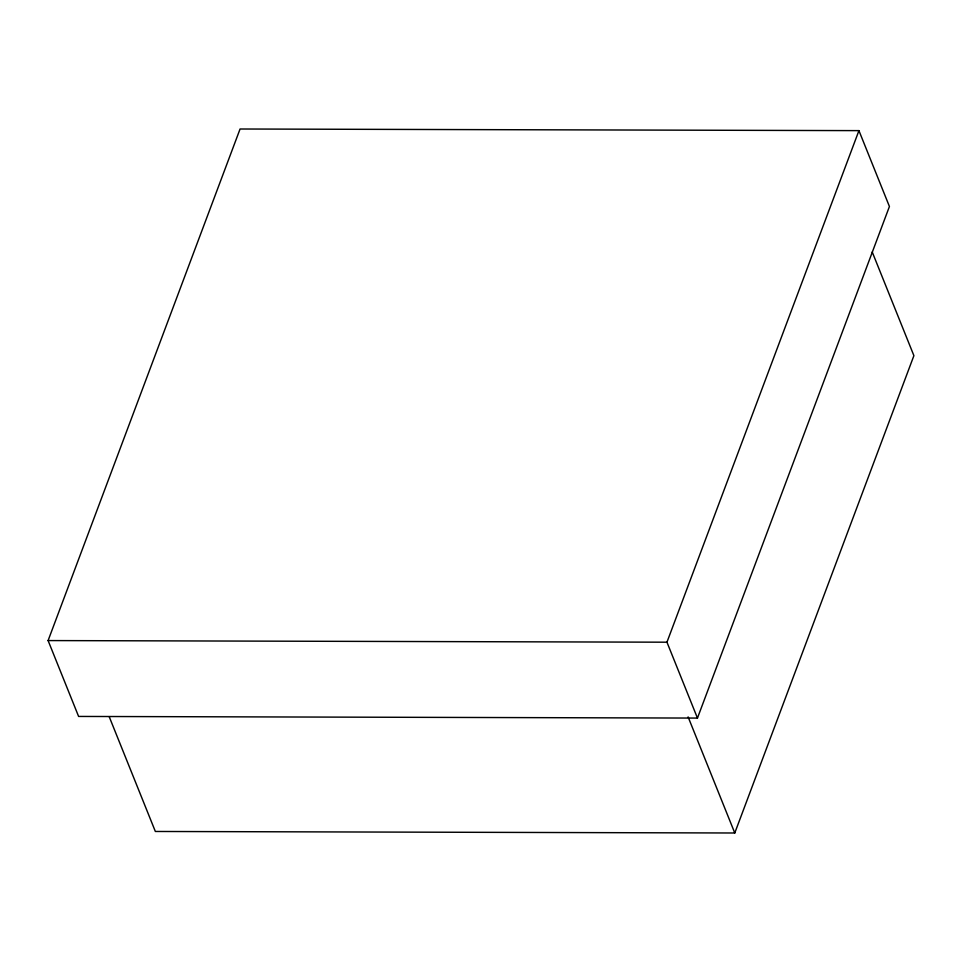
<?xml version="1.0" encoding="UTF-8"?>
<svg xmlns="http://www.w3.org/2000/svg" width="962" height="962" viewBox="0 0 962 962"><rect width="100%" height="100%" fill="white"/><g stroke="black" fill="none" stroke-linecap="round" stroke-linejoin="round"><path stroke-width="1.44" d="M48.1 640.572L240.067 129.004L858.934 130.628L889.429 206.505L697.462 718.073L78.607 716.437L48.1 640.572L666.955 642.195L697.462 718.073M666.955 642.195L858.934 130.628M109.235 716.762L155.351 831.469L734.776 832.996L913.9 355.663L872.233 252.008M688.107 716.906L734.776 832.996"/></g></svg>
